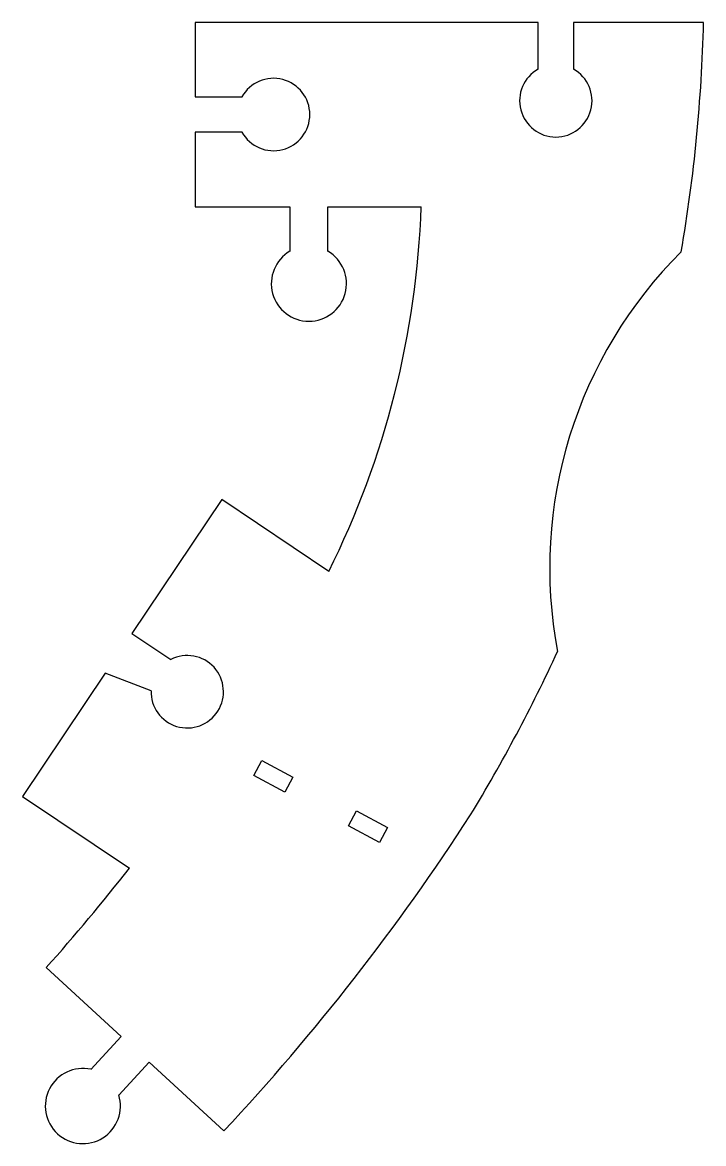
# Model space of a CAD drawing. Header units: millimetres. Extents: x -37 to 37, y -61 to 62.
import ezdxf

# ---------------------------------------------------------------- set-up
doc = ezdxf.new("R2010")
doc.units = ezdxf.units.MM
doc.layers.get('0').update_dxf_attribs({"linetype": 'CONTINUOUS'})

msp = doc.modelspace()

# ---------------------------------------------------------------- linework, layer by layer
for p, q in [((19.14, 61.81), (-18.36, 61.81)), ((-18.36, 61.81), (-18.36, 53.66)), ((19.14, 56.69), (19.14, 61.81)), ((37.23, 61.81), (22.99, 61.81)), ((22.99, 61.81), (22.99, 56.69)), ((-18.36, 53.66), (-13.24, 53.66)), ((-13.24, 49.81), (-18.36, 49.81)), ((-18.36, 49.81), (-18.36, 41.66)), ((-18.36, 41.66), (-8.01, 41.66)), ((-8.01, 41.66), (-8.01, 36.78)), ((-3.86, 36.78), (-3.86, 41.66)), ((-3.86, 41.66), (6.34, 41.66)), ((-15.45, 9.64), (-25.28, -4.99)), ((-3.76, 1.78), (-15.45, 9.64)), ((-25.28, -4.99), (-21.03, -7.85)), ((-28.19, -9.33), (-37.25, -22.82)), ((-23.19, -11.26), (-28.19, -9.33)), ((-11.95, -20.54), (-11.08, -18.9)), ((-11.08, -18.9), (-7.68, -20.71)), ((-8.55, -22.34), (-11.95, -20.54)), ((-7.68, -20.71), (-8.55, -22.34)), ((-37.25, -22.82), (-25.56, -30.67)), ((-1.6, -26.04), (-0.73, -24.4)), ((-0.73, -24.4), (2.67, -26.21)), ((1.8, -27.84), (-1.6, -26.04)), ((2.67, -26.21), (1.8, -27.84)), ((-34.65, -41.54), (-26.46, -49.06)), ((-26.46, -49.06), (-29.77, -52.66)), ((-26.71, -55.47), (-23.41, -51.87)), ((-23.41, -51.87), (-15.22, -59.4))]:
    msp.add_line(p, q)
for centre, radius, start, end in [((-137.49, 66.13), 174.77, 350.3129, 358.583), ((21.07, 53.24), 3.96, -240.8835, 60.8835), ((-9.79, 51.74), 3.96, -150.8835, 150.8835), ((-90.09, 44.88), 96.49, 333.4685, 358.0855), ((-5.93, 33.24), 4.11, -239.6459, 59.6459), ((69.12, 2.16), 48.72, 134.8033, 190.7875), ((-137.49, 66.13), 174.77, 328.6304, 335.278), ((-19.23, -11.37), 3.96, -181.6575, 116.9912), ((-195.25, 108.85), 246.41, 316.9384, 327.1415), ((-195.25, 101.97), 215.38, 318.2177, 321.9867), ((-30.64, -56.67), 4.11, -282.24, 17.0519)]:
    msp.add_arc(centre, radius, start, end)

doc.saveas('drawing.dxf')
